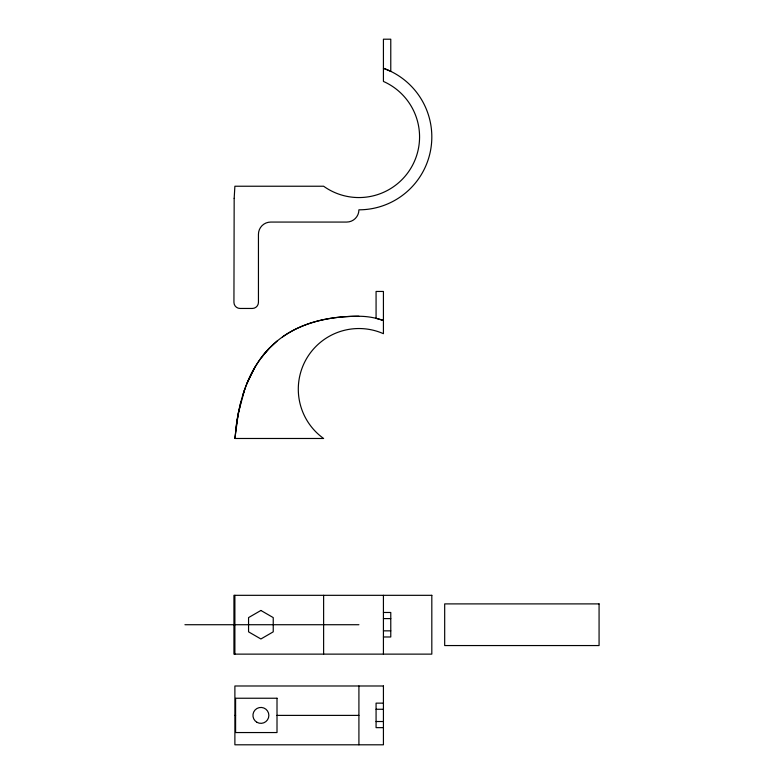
<?xml version="1.0" encoding="UTF-8"?>
<svg xmlns="http://www.w3.org/2000/svg" width="784" height="784" viewBox="0 0 784 784"><rect width="100%" height="100%" fill="white"/><g stroke="black" fill="none" stroke-linecap="round" stroke-linejoin="round"><path stroke-width="1.18" d="M283.2 336.444C305.192 321.175 332.573 316.168 358.915 316.266A72.902 72.902 0 0 1 383.425 320.509L376.075 318.314L376.075 291.452L383.425 291.452L383.425 333.69A60.652 60.652 0 0 0 323.616 438.481L234.886 438.481L237.062 420.204L240.806 402.172M234.886 438.481L238.385 412.796L244.696 389.403M235.592 431.131C238.855 401.535 247.764 370.999 268.687 348.9A93.904 93.904 0 0 1 283.2 336.444M242.55 395.959C247.871 378.339 256.505 361.444 269.402 348.155M246.852 383.68L254.947 367.196M261.425 357.484L268.785 348.802L277.007 341.138M282.465 336.963C304.564 321.303 332.279 316.158 358.915 316.266M383.425 612.471L390.775 612.471L390.775 636.98L383.425 636.98M383.425 618.596L390.775 618.596M184.926 624.721L358.915 624.721M383.425 630.846L390.775 630.846M383.425 703.14L376.075 703.14L376.075 727.65L383.425 727.65M376.075 709.265L383.425 709.265M234.886 715.39L235.592 715.39M277.007 715.39L358.915 715.39M376.075 721.515L383.425 721.515M383.425 595.321L383.425 654.13M358.915 685.99L358.915 744.8M323.616 595.321L323.616 654.13M234.886 595.321L234.886 654.13M234.171 198.372L233.936 302.33A6.125 6.125 0 0 0 240.071 308.455L252.321 308.455A6.125 6.125 0 0 0 258.446 302.33L258.446 234.328A12.25 12.25 0 0 1 270.696 222.068L346.665 222.068A12.25 12.25 0 0 0 358.915 209.818A72.902 72.902 0 0 0 383.425 68.257L390.775 71.344L390.775 39.2L383.425 39.2L383.425 81.438A60.652 60.652 0 0 1 411.59 166.982A60.652 60.652 0 0 1 323.616 186.229L234.886 186.229L234.171 198.372M260.896 610.471L248.557 617.596L248.557 631.845L260.896 638.98L273.234 631.845L273.234 617.596L260.896 610.471M431.817 595.321L233.936 595.321L233.936 654.13L431.817 654.13L431.817 595.321M599.074 603.896L444.685 603.896L444.685 645.555L599.074 645.555L599.074 603.896M383.425 685.99L234.886 685.99L234.886 744.8L383.425 744.8L383.425 685.99M277.007 698.24L235.592 698.24L235.592 732.55L277.007 732.55L277.007 698.24M256.917 722.289A7.967 7.967 0 0 0 268.863 715.39A7.967 7.967 0 0 0 256.917 708.501A7.967 7.967 0 0 0 256.917 722.289"/></g></svg>
